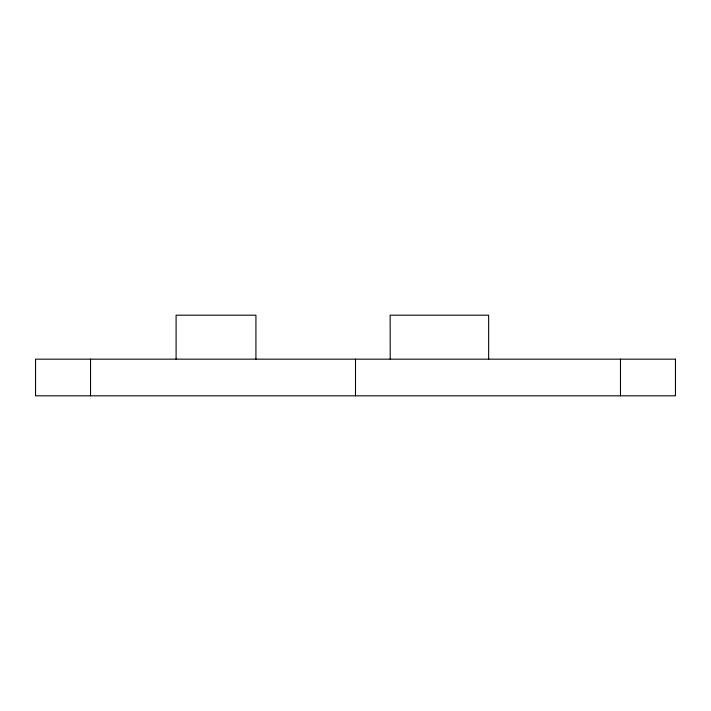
<?xml version="1.0" encoding="UTF-8"?>
<svg xmlns="http://www.w3.org/2000/svg" width="711" height="711" viewBox="0 0 711 711"><rect width="100%" height="100%" fill="white"/><g stroke="black" fill="none" stroke-linecap="round" stroke-linejoin="round"><path stroke-width="1.07" d="M620.472 359.162L620.472 395.814M488.644 359.162L488.644 315.186L390.143 315.186L390.206 359.162M355.5 359.162L355.5 395.814M255.924 359.162L255.924 315.186L176.097 315.186L176.097 359.162M90.528 359.162L90.528 395.814M675.45 359.162L35.55 359.162L35.55 395.814L675.45 395.814L675.45 359.162"/></g></svg>
